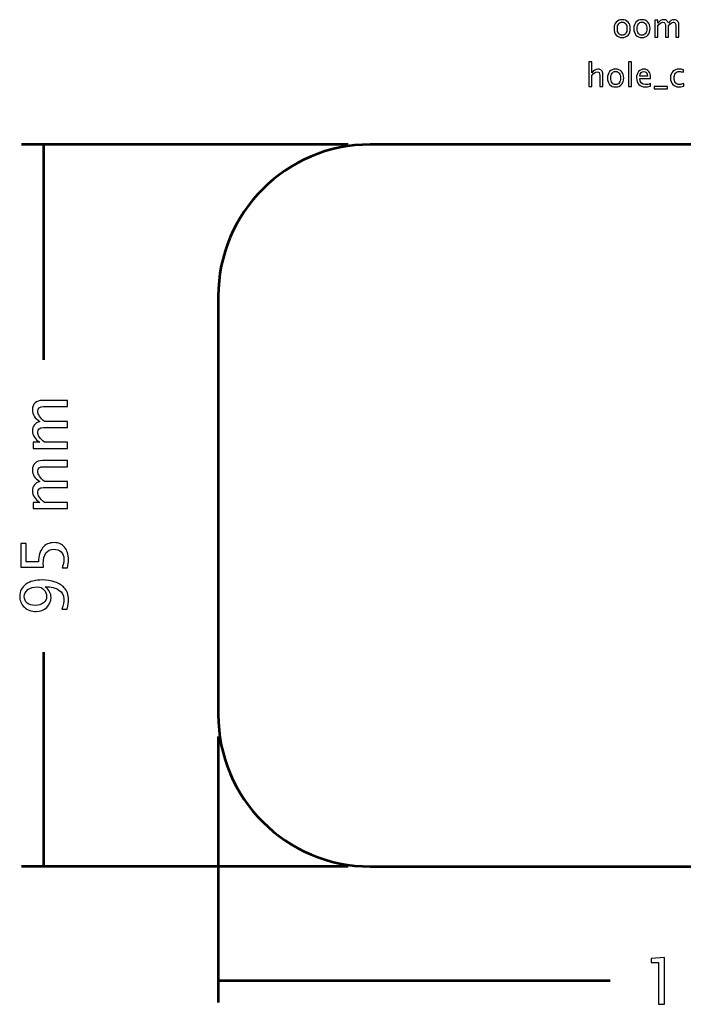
# Model space of a CAD drawing. Header units: centimetres. Extents: x -17.7 to 15.2, y -27.6 to 36.6.
# Drawn here: x -14.41 to -5.66, y -27.56 to -14.61 of the extents above; entities that cross this region are included whole.
import ezdxf

# ---------------------------------------------------------------- set-up
doc = ezdxf.new("R2010")
doc.units = ezdxf.units.CM
doc.header["$MEASUREMENT"] = 0
doc.layers.add('Layer 1', color=7, linetype='Continuous')

msp = doc.modelspace()

# ---------------------------------------------------------------- linework, layer by layer
at = {"layer": 'Layer 1'}
for points, knots in [([(-6.48295, -14.84243), (-6.5159, -14.84243), (-6.542, -14.83192), (-6.56119, -14.81089), (-6.56119, -14.81089), (-6.58045, -14.78987), (-6.59005, -14.76129), (-6.59005, -14.72524), (-6.59005, -14.72524), (-6.59005, -14.68926), (-6.58045, -14.66075), (-6.56119, -14.6398), (-6.56119, -14.6398), (-6.542, -14.61884), (-6.5159, -14.60833), (-6.48295, -14.60833), (-6.48295, -14.60833), (-6.45, -14.60833), (-6.42389, -14.61884), (-6.4047, -14.6398), (-6.4047, -14.6398), (-6.38544, -14.66075), (-6.37585, -14.68926), (-6.37585, -14.72524), (-6.37585, -14.72524), (-6.37585, -14.76129), (-6.38544, -14.78987), (-6.4047, -14.81089), (-6.4047, -14.81089), (-6.42389, -14.83192), (-6.45, -14.84243), (-6.48295, -14.84243)], [0, 0, 0, 0, 0.11111111, 0.11111111, 0.11111111, 0.11111111, 0.22222222, 0.22222222, 0.22222222, 0.22222222, 0.33333333, 0.33333333, 0.33333333, 0.33333333, 0.44444444, 0.44444444, 0.44444444, 0.44444444, 0.55555556, 0.55555556, 0.55555556, 0.55555556, 0.66666667, 0.66666667, 0.66666667, 0.66666667, 0.77777778, 0.77777778, 0.77777778, 0.77777778, 1, 1, 1, 1]), ([(-6.48302, -14.81195), (-6.46291, -14.81195), (-6.44725, -14.8044), (-6.4361, -14.78923), (-6.4361, -14.78923), (-6.42502, -14.77413), (-6.41945, -14.75275), (-6.41945, -14.72524), (-6.41945, -14.72524), (-6.41945, -14.69779), (-6.42502, -14.67648), (-6.4361, -14.66139), (-6.4361, -14.66139), (-6.44725, -14.64636), (-6.46291, -14.63881), (-6.48302, -14.63881), (-6.48302, -14.63881), (-6.5032, -14.63881), (-6.51886, -14.64636), (-6.52987, -14.66139), (-6.52987, -14.66139), (-6.54094, -14.67648), (-6.54645, -14.69779), (-6.54645, -14.72524), (-6.54645, -14.72524), (-6.54645, -14.75275), (-6.54094, -14.77413), (-6.52987, -14.78923), (-6.52987, -14.78923), (-6.51886, -14.8044), (-6.5032, -14.81195), (-6.48302, -14.81195)], [0, 0, 0, 0, 0.11111111, 0.11111111, 0.11111111, 0.11111111, 0.22222222, 0.22222222, 0.22222222, 0.22222222, 0.33333333, 0.33333333, 0.33333333, 0.33333333, 0.44444444, 0.44444444, 0.44444444, 0.44444444, 0.55555556, 0.55555556, 0.55555556, 0.55555556, 0.66666667, 0.66666667, 0.66666667, 0.66666667, 0.77777778, 0.77777778, 0.77777778, 0.77777778, 1, 1, 1, 1]), ([(-6.22288, -14.84243), (-6.25583, -14.84243), (-6.28193, -14.83192), (-6.30112, -14.81089), (-6.30112, -14.81089), (-6.32038, -14.78987), (-6.32998, -14.76129), (-6.32998, -14.72524), (-6.32998, -14.72524), (-6.32998, -14.68926), (-6.32038, -14.66075), (-6.30112, -14.6398), (-6.30112, -14.6398), (-6.28193, -14.61884), (-6.25583, -14.60833), (-6.22288, -14.60833), (-6.22288, -14.60833), (-6.18993, -14.60833), (-6.16382, -14.61884), (-6.14463, -14.6398), (-6.14463, -14.6398), (-6.12537, -14.66075), (-6.11578, -14.68926), (-6.11578, -14.72524), (-6.11578, -14.72524), (-6.11578, -14.76129), (-6.12537, -14.78987), (-6.14463, -14.81089), (-6.14463, -14.81089), (-6.16382, -14.83192), (-6.18993, -14.84243), (-6.22288, -14.84243)], [0, 0, 0, 0, 0.11111111, 0.11111111, 0.11111111, 0.11111111, 0.22222222, 0.22222222, 0.22222222, 0.22222222, 0.33333333, 0.33333333, 0.33333333, 0.33333333, 0.44444444, 0.44444444, 0.44444444, 0.44444444, 0.55555556, 0.55555556, 0.55555556, 0.55555556, 0.66666667, 0.66666667, 0.66666667, 0.66666667, 0.77777778, 0.77777778, 0.77777778, 0.77777778, 1, 1, 1, 1]), ([(-6.22295, -14.81195), (-6.20284, -14.81195), (-6.18718, -14.8044), (-6.17603, -14.78923), (-6.17603, -14.78923), (-6.16495, -14.77413), (-6.15938, -14.75275), (-6.15938, -14.72524), (-6.15938, -14.72524), (-6.15938, -14.69779), (-6.16495, -14.67648), (-6.17603, -14.66139), (-6.17603, -14.66139), (-6.18718, -14.64636), (-6.20284, -14.63881), (-6.22295, -14.63881), (-6.22295, -14.63881), (-6.24313, -14.63881), (-6.25879, -14.64636), (-6.2698, -14.66139), (-6.2698, -14.66139), (-6.28087, -14.67648), (-6.28638, -14.69779), (-6.28638, -14.72524), (-6.28638, -14.72524), (-6.28638, -14.75275), (-6.28087, -14.77413), (-6.2698, -14.78923), (-6.2698, -14.78923), (-6.25879, -14.8044), (-6.24313, -14.81195), (-6.22295, -14.81195)], [0, 0, 0, 0, 0.11111111, 0.11111111, 0.11111111, 0.11111111, 0.22222222, 0.22222222, 0.22222222, 0.22222222, 0.33333333, 0.33333333, 0.33333333, 0.33333333, 0.44444444, 0.44444444, 0.44444444, 0.44444444, 0.55555556, 0.55555556, 0.55555556, 0.55555556, 0.66666667, 0.66666667, 0.66666667, 0.66666667, 0.77777778, 0.77777778, 0.77777778, 0.77777778, 1, 1, 1, 1]), ([(-6.05213, -14.83735), (-6.05213, -14.83735), (-6.05213, -14.61299), (-6.05213, -14.61299), (-6.05213, -14.61299), (-6.05213, -14.61299), (-6.01149, -14.61299), (-6.01149, -14.61299), (-6.01149, -14.61299), (-6.01149, -14.61299), (-6.01149, -14.65539), (-6.01149, -14.65539), (-6.01149, -14.65539), (-5.99166, -14.62399), (-5.96626, -14.60833), (-5.93515, -14.60833), (-5.93515, -14.60833), (-5.90516, -14.60833), (-5.88477, -14.62399), (-5.87391, -14.65539), (-5.87391, -14.65539), (-5.85465, -14.62371), (-5.82953, -14.60791), (-5.7987, -14.60791), (-5.7987, -14.60791), (-5.77901, -14.60791), (-5.7637, -14.61369), (-5.75277, -14.62533), (-5.75277, -14.62533), (-5.74183, -14.63697), (-5.73633, -14.65327), (-5.73633, -14.67423), (-5.73633, -14.67423), (-5.73633, -14.67423), (-5.73633, -14.83735), (-5.73633, -14.83735), (-5.73633, -14.83735), (-5.73633, -14.83735), (-5.77697, -14.83735), (-5.77697, -14.83735), (-5.77697, -14.83735), (-5.77697, -14.83735), (-5.77697, -14.68093), (-5.77697, -14.68093), (-5.77697, -14.68093), (-5.77697, -14.65539), (-5.78713, -14.64262), (-5.80745, -14.64262), (-5.80745, -14.64262), (-5.82854, -14.64262), (-5.8507, -14.65751), (-5.87391, -14.68735), (-5.87391, -14.68735), (-5.87391, -14.68735), (-5.87391, -14.83735), (-5.87391, -14.83735), (-5.87391, -14.83735), (-5.87391, -14.83735), (-5.91455, -14.83735), (-5.91455, -14.83735), (-5.91455, -14.83735), (-5.91455, -14.83735), (-5.91455, -14.68079), (-5.91455, -14.68079), (-5.91455, -14.68079), (-5.91455, -14.65504), (-5.92485, -14.64219), (-5.94552, -14.64219), (-5.94552, -14.64219), (-5.96605, -14.64219), (-5.98807, -14.65715), (-6.01149, -14.68714), (-6.01149, -14.68714), (-6.01149, -14.68714), (-6.01149, -14.83735), (-6.01149, -14.83735), (-6.01149, -14.83735), (-6.01149, -14.83735), (-6.05213, -14.83735), (-6.05213, -14.83735)], [0, 0, 0, 0, 0.04761905, 0.04761905, 0.04761905, 0.04761905, 0.0952381, 0.0952381, 0.0952381, 0.0952381, 0.14285714, 0.14285714, 0.14285714, 0.14285714, 0.19047619, 0.19047619, 0.19047619, 0.19047619, 0.23809524, 0.23809524, 0.23809524, 0.23809524, 0.28571429, 0.28571429, 0.28571429, 0.28571429, 0.33333333, 0.33333333, 0.33333333, 0.33333333, 0.38095238, 0.38095238, 0.38095238, 0.38095238, 0.42857143, 0.42857143, 0.42857143, 0.42857143, 0.47619048, 0.47619048, 0.47619048, 0.47619048, 0.52380952, 0.52380952, 0.52380952, 0.52380952, 0.57142857, 0.57142857, 0.57142857, 0.57142857, 0.61904762, 0.61904762, 0.61904762, 0.61904762, 0.66666667, 0.66666667, 0.66666667, 0.66666667, 0.71428571, 0.71428571, 0.71428571, 0.71428571, 0.76190476, 0.76190476, 0.76190476, 0.76190476, 0.80952381, 0.80952381, 0.80952381, 0.80952381, 0.85714286, 0.85714286, 0.85714286, 0.85714286, 0.9047619, 0.9047619, 0.9047619, 0.9047619, 1, 1, 1, 1]), ([(-6.92142, -15.48787), (-6.92142, -15.48787), (-6.92142, -15.16148), (-6.92142, -15.16148), (-6.92142, -15.16148), (-6.92142, -15.16148), (-6.88078, -15.16148), (-6.88078, -15.16148), (-6.88078, -15.16148), (-6.88078, -15.16148), (-6.88078, -15.30591), (-6.88078, -15.30591), (-6.88078, -15.30591), (-6.85926, -15.27451), (-6.83287, -15.25885), (-6.80169, -15.25885), (-6.80169, -15.25885), (-6.78207, -15.25885), (-6.76648, -15.26499), (-6.75498, -15.27733), (-6.75498, -15.27733), (-6.74348, -15.28961), (-6.7377, -15.30619), (-6.7377, -15.32693), (-6.7377, -15.32693), (-6.7377, -15.32693), (-6.7377, -15.48787), (-6.7377, -15.48787), (-6.7377, -15.48787), (-6.7377, -15.48787), (-6.77833, -15.48787), (-6.77833, -15.48787), (-6.77833, -15.48787), (-6.77833, -15.48787), (-6.77833, -15.3402), (-6.77833, -15.3402), (-6.77833, -15.3402), (-6.77833, -15.32355), (-6.7808, -15.31169), (-6.78567, -15.30464), (-6.78567, -15.30464), (-6.79061, -15.29751), (-6.79873, -15.29398), (-6.81008, -15.29398), (-6.81008, -15.29398), (-6.83506, -15.29398), (-6.85863, -15.31028), (-6.88078, -15.34288), (-6.88078, -15.34288), (-6.88078, -15.34288), (-6.88078, -15.48787), (-6.88078, -15.48787), (-6.88078, -15.48787), (-6.88078, -15.48787), (-6.92142, -15.48787), (-6.92142, -15.48787)], [0, 0, 0, 0, 0.06666667, 0.06666667, 0.06666667, 0.06666667, 0.13333333, 0.13333333, 0.13333333, 0.13333333, 0.2, 0.2, 0.2, 0.2, 0.26666667, 0.26666667, 0.26666667, 0.26666667, 0.33333333, 0.33333333, 0.33333333, 0.33333333, 0.4, 0.4, 0.4, 0.4, 0.46666667, 0.46666667, 0.46666667, 0.46666667, 0.53333333, 0.53333333, 0.53333333, 0.53333333, 0.6, 0.6, 0.6, 0.6, 0.66666667, 0.66666667, 0.66666667, 0.66666667, 0.73333333, 0.73333333, 0.73333333, 0.73333333, 0.8, 0.8, 0.8, 0.8, 0.86666667, 0.86666667, 0.86666667, 0.86666667, 1, 1, 1, 1]), ([(-6.56935, -15.49295), (-6.6023, -15.49295), (-6.6284, -15.48244), (-6.64759, -15.46141), (-6.64759, -15.46141), (-6.66685, -15.44039), (-6.67645, -15.41181), (-6.67645, -15.37576), (-6.67645, -15.37576), (-6.67645, -15.33978), (-6.66685, -15.31127), (-6.64759, -15.29032), (-6.64759, -15.29032), (-6.6284, -15.26936), (-6.6023, -15.25885), (-6.56935, -15.25885), (-6.56935, -15.25885), (-6.5364, -15.25885), (-6.51029, -15.26936), (-6.4911, -15.29032), (-6.4911, -15.29032), (-6.47184, -15.31127), (-6.46225, -15.33978), (-6.46225, -15.37576), (-6.46225, -15.37576), (-6.46225, -15.41181), (-6.47184, -15.44039), (-6.4911, -15.46141), (-6.4911, -15.46141), (-6.51029, -15.48244), (-6.5364, -15.49295), (-6.56935, -15.49295)], [0, 0, 0, 0, 0.11111111, 0.11111111, 0.11111111, 0.11111111, 0.22222222, 0.22222222, 0.22222222, 0.22222222, 0.33333333, 0.33333333, 0.33333333, 0.33333333, 0.44444444, 0.44444444, 0.44444444, 0.44444444, 0.55555556, 0.55555556, 0.55555556, 0.55555556, 0.66666667, 0.66666667, 0.66666667, 0.66666667, 0.77777778, 0.77777778, 0.77777778, 0.77777778, 1, 1, 1, 1]), ([(-6.3986, -15.48787), (-6.3986, -15.48787), (-6.3986, -15.16148), (-6.3986, -15.16148), (-6.3986, -15.16148), (-6.3986, -15.16148), (-6.35796, -15.16148), (-6.35796, -15.16148), (-6.35796, -15.16148), (-6.35796, -15.16148), (-6.35796, -15.48787), (-6.35796, -15.48787), (-6.35796, -15.48787), (-6.35796, -15.48787), (-6.3986, -15.48787), (-6.3986, -15.48787)], [0, 0, 0, 0, 0.2, 0.2, 0.2, 0.2, 0.4, 0.4, 0.4, 0.4, 0.6, 0.6, 0.6, 0.6, 1, 1, 1, 1]), ([(-6.11158, -15.48067), (-6.13889, -15.48886), (-6.16224, -15.49295), (-6.18172, -15.49295), (-6.18172, -15.49295), (-6.21495, -15.49295), (-6.24197, -15.48194), (-6.26278, -15.46), (-6.26278, -15.46), (-6.2836, -15.43806), (-6.29404, -15.40962), (-6.29404, -15.37463), (-6.29404, -15.37463), (-6.29404, -15.34069), (-6.28487, -15.31282), (-6.26645, -15.29102), (-6.26645, -15.29102), (-6.24804, -15.26929), (-6.22447, -15.25843), (-6.19576, -15.25843), (-6.19576, -15.25843), (-6.16859, -15.25843), (-6.14757, -15.26809), (-6.13275, -15.28742), (-6.13275, -15.28742), (-6.11793, -15.30676), (-6.11053, -15.33413), (-6.11053, -15.36962), (-6.11053, -15.36962), (-6.11053, -15.36962), (-6.11074, -15.38204), (-6.11074, -15.38204), (-6.11074, -15.38204), (-6.11074, -15.38204), (-6.25255, -15.38204), (-6.25255, -15.38204), (-6.25255, -15.38204), (-6.24663, -15.43566), (-6.22045, -15.46247), (-6.1741, -15.46247), (-6.1741, -15.46247), (-6.15709, -15.46247), (-6.13628, -15.45767), (-6.11158, -15.44808), (-6.11158, -15.44808), (-6.11158, -15.44808), (-6.11158, -15.48067), (-6.11158, -15.48067)], [0, 0, 0, 0, 0.07692308, 0.07692308, 0.07692308, 0.07692308, 0.15384615, 0.15384615, 0.15384615, 0.15384615, 0.23076923, 0.23076923, 0.23076923, 0.23076923, 0.30769231, 0.30769231, 0.30769231, 0.30769231, 0.38461538, 0.38461538, 0.38461538, 0.38461538, 0.46153846, 0.46153846, 0.46153846, 0.46153846, 0.53846154, 0.53846154, 0.53846154, 0.53846154, 0.61538462, 0.61538462, 0.61538462, 0.61538462, 0.69230769, 0.69230769, 0.69230769, 0.69230769, 0.76923077, 0.76923077, 0.76923077, 0.76923077, 0.84615385, 0.84615385, 0.84615385, 0.84615385, 1, 1, 1, 1]), ([(-5.67293, -15.4811), (-5.69925, -15.489), (-5.72197, -15.49295), (-5.74109, -15.49295), (-5.74109, -15.49295), (-5.77143, -15.49295), (-5.79655, -15.48173), (-5.81651, -15.45937), (-5.81651, -15.45937), (-5.83648, -15.43693), (-5.8465, -15.40864), (-5.8465, -15.37456), (-5.8465, -15.37456), (-5.8465, -15.33815), (-5.83662, -15.30972), (-5.81687, -15.2894), (-5.81687, -15.2894), (-5.79711, -15.26901), (-5.76952, -15.25885), (-5.73411, -15.25885), (-5.73411, -15.25885), (-5.71668, -15.25885), (-5.69706, -15.26125), (-5.67547, -15.26605), (-5.67547, -15.26605), (-5.67547, -15.26605), (-5.67547, -15.30033), (-5.67547, -15.30033), (-5.67547, -15.30033), (-5.69841, -15.29356), (-5.7171, -15.29017), (-5.7315, -15.29017), (-5.7315, -15.29017), (-5.75238, -15.29017), (-5.7691, -15.29801), (-5.78159, -15.3136), (-5.78159, -15.3136), (-5.79408, -15.32919), (-5.80036, -15.35001), (-5.80036, -15.37597), (-5.80036, -15.37597), (-5.80036, -15.40116), (-5.79387, -15.42148), (-5.78095, -15.43707), (-5.78095, -15.43707), (-5.76804, -15.45259), (-5.75118, -15.46035), (-5.73023, -15.46035), (-5.73023, -15.46035), (-5.71167, -15.46035), (-5.69262, -15.45556), (-5.67293, -15.44596), (-5.67293, -15.44596), (-5.67293, -15.44596), (-5.67293, -15.4811), (-5.67293, -15.4811)], [0, 0, 0, 0, 0.06666667, 0.06666667, 0.06666667, 0.06666667, 0.13333333, 0.13333333, 0.13333333, 0.13333333, 0.2, 0.2, 0.2, 0.2, 0.26666667, 0.26666667, 0.26666667, 0.26666667, 0.33333333, 0.33333333, 0.33333333, 0.33333333, 0.4, 0.4, 0.4, 0.4, 0.46666667, 0.46666667, 0.46666667, 0.46666667, 0.53333333, 0.53333333, 0.53333333, 0.53333333, 0.6, 0.6, 0.6, 0.6, 0.66666667, 0.66666667, 0.66666667, 0.66666667, 0.73333333, 0.73333333, 0.73333333, 0.73333333, 0.8, 0.8, 0.8, 0.8, 0.86666667, 0.86666667, 0.86666667, 0.86666667, 1, 1, 1, 1]), ([(-6.56942, -15.46247), (-6.54931, -15.46247), (-6.53365, -15.45492), (-6.5225, -15.43975), (-6.5225, -15.43975), (-6.51142, -15.42465), (-6.50585, -15.40327), (-6.50585, -15.37576), (-6.50585, -15.37576), (-6.50585, -15.34831), (-6.51142, -15.327), (-6.5225, -15.31191), (-6.5225, -15.31191), (-6.53365, -15.29688), (-6.54931, -15.28933), (-6.56942, -15.28933), (-6.56942, -15.28933), (-6.5896, -15.28933), (-6.60526, -15.29688), (-6.61627, -15.31191), (-6.61627, -15.31191), (-6.62734, -15.327), (-6.63285, -15.34831), (-6.63285, -15.37576), (-6.63285, -15.37576), (-6.63285, -15.40327), (-6.62734, -15.42465), (-6.61627, -15.43975), (-6.61627, -15.43975), (-6.60526, -15.45492), (-6.5896, -15.46247), (-6.56942, -15.46247)], [0, 0, 0, 0, 0.11111111, 0.11111111, 0.11111111, 0.11111111, 0.22222222, 0.22222222, 0.22222222, 0.22222222, 0.33333333, 0.33333333, 0.33333333, 0.33333333, 0.44444444, 0.44444444, 0.44444444, 0.44444444, 0.55555556, 0.55555556, 0.55555556, 0.55555556, 0.66666667, 0.66666667, 0.66666667, 0.66666667, 0.77777778, 0.77777778, 0.77777778, 0.77777778, 1, 1, 1, 1]), ([(-6.25044, -15.35156), (-6.25044, -15.35156), (-6.15138, -15.35156), (-6.15138, -15.35156), (-6.15138, -15.35156), (-6.15138, -15.30979), (-6.16697, -15.2889), (-6.19809, -15.2889), (-6.19809, -15.2889), (-6.22941, -15.2889), (-6.24684, -15.30979), (-6.25044, -15.35156)], [0, 0, 0, 0, 0.25, 0.25, 0.25, 0.25, 0.5, 0.5, 0.5, 0.5, 1, 1, 1, 1]), ([(-6.06325, -15.51835), (-6.06325, -15.51835), (-6.06325, -15.48787), (-6.06325, -15.48787), (-6.06325, -15.48787), (-6.06325, -15.48787), (-5.88714, -15.48787), (-5.88714, -15.48787), (-5.88714, -15.48787), (-5.88714, -15.48787), (-5.88714, -15.51835), (-5.88714, -15.51835), (-5.88714, -15.51835), (-5.88714, -15.51835), (-6.06325, -15.51835), (-6.06325, -15.51835)], [0, 0, 0, 0, 0.2, 0.2, 0.2, 0.2, 0.4, 0.4, 0.4, 0.4, 0.6, 0.6, 0.6, 0.6, 1, 1, 1, 1]), ([(-13.78631, -20.24943), (-13.78631, -20.24943), (-14.23505, -20.24943), (-14.23505, -20.24943), (-14.23505, -20.24943), (-14.23505, -20.24943), (-14.23505, -20.16815), (-14.23505, -20.16815), (-14.23505, -20.16815), (-14.23505, -20.16815), (-14.15024, -20.16815), (-14.15024, -20.16815), (-14.15024, -20.16815), (-14.21303, -20.1285), (-14.24436, -20.0777), (-14.24436, -20.01547), (-14.24436, -20.01547), (-14.24436, -19.95549), (-14.21303, -19.91471), (-14.15024, -19.89298), (-14.15024, -19.89298), (-14.2136, -19.85446), (-14.24521, -19.80422), (-14.24521, -19.74256), (-14.24521, -19.74256), (-14.24521, -19.70319), (-14.23363, -19.67257), (-14.21035, -19.65069), (-14.21035, -19.65069), (-14.18707, -19.62882), (-14.15447, -19.61781), (-14.11256, -19.61781), (-14.11256, -19.61781), (-14.11256, -19.61781), (-13.78631, -19.61781), (-13.78631, -19.61781), (-13.78631, -19.61781), (-13.78631, -19.61781), (-13.78631, -19.69909), (-13.78631, -19.69909), (-13.78631, -19.69909), (-13.78631, -19.69909), (-14.09915, -19.69909), (-14.09915, -19.69909), (-14.09915, -19.69909), (-14.15024, -19.69909), (-14.17578, -19.71941), (-14.17578, -19.76005), (-14.17578, -19.76005), (-14.17578, -19.80225), (-14.146, -19.84656), (-14.08631, -19.89298), (-14.08631, -19.89298), (-14.08631, -19.89298), (-13.78631, -19.89298), (-13.78631, -19.89298), (-13.78631, -19.89298), (-13.78631, -19.89298), (-13.78631, -19.97426), (-13.78631, -19.97426), (-13.78631, -19.97426), (-13.78631, -19.97426), (-14.09944, -19.97426), (-14.09944, -19.97426), (-14.09944, -19.97426), (-14.15094, -19.97426), (-14.17662, -19.99486), (-14.17662, -20.03621), (-14.17662, -20.03621), (-14.17662, -20.07727), (-14.14671, -20.1213), (-14.08674, -20.16815), (-14.08674, -20.16815), (-14.08674, -20.16815), (-13.78631, -20.16815), (-13.78631, -20.16815), (-13.78631, -20.16815), (-13.78631, -20.16815), (-13.78631, -20.24943), (-13.78631, -20.24943)], [0, 0, 0, 0, 0.04761905, 0.04761905, 0.04761905, 0.04761905, 0.0952381, 0.0952381, 0.0952381, 0.0952381, 0.14285714, 0.14285714, 0.14285714, 0.14285714, 0.19047619, 0.19047619, 0.19047619, 0.19047619, 0.23809524, 0.23809524, 0.23809524, 0.23809524, 0.28571429, 0.28571429, 0.28571429, 0.28571429, 0.33333333, 0.33333333, 0.33333333, 0.33333333, 0.38095238, 0.38095238, 0.38095238, 0.38095238, 0.42857143, 0.42857143, 0.42857143, 0.42857143, 0.47619048, 0.47619048, 0.47619048, 0.47619048, 0.52380952, 0.52380952, 0.52380952, 0.52380952, 0.57142857, 0.57142857, 0.57142857, 0.57142857, 0.61904762, 0.61904762, 0.61904762, 0.61904762, 0.66666667, 0.66666667, 0.66666667, 0.66666667, 0.71428571, 0.71428571, 0.71428571, 0.71428571, 0.76190476, 0.76190476, 0.76190476, 0.76190476, 0.80952381, 0.80952381, 0.80952381, 0.80952381, 0.85714286, 0.85714286, 0.85714286, 0.85714286, 0.9047619, 0.9047619, 0.9047619, 0.9047619, 1, 1, 1, 1]), ([(-13.78631, -21.03994), (-13.78631, -21.03994), (-14.23505, -21.03994), (-14.23505, -21.03994), (-14.23505, -21.03994), (-14.23505, -21.03994), (-14.23505, -20.95866), (-14.23505, -20.95866), (-14.23505, -20.95866), (-14.23505, -20.95866), (-14.15024, -20.95866), (-14.15024, -20.95866), (-14.15024, -20.95866), (-14.21303, -20.91901), (-14.24436, -20.86821), (-14.24436, -20.80598), (-14.24436, -20.80598), (-14.24436, -20.746), (-14.21303, -20.70522), (-14.15024, -20.68349), (-14.15024, -20.68349), (-14.2136, -20.64497), (-14.24521, -20.59473), (-14.24521, -20.53307), (-14.24521, -20.53307), (-14.24521, -20.4937), (-14.23363, -20.46308), (-14.21035, -20.4412), (-14.21035, -20.4412), (-14.18707, -20.41933), (-14.15447, -20.40832), (-14.11256, -20.40832), (-14.11256, -20.40832), (-14.11256, -20.40832), (-13.78631, -20.40832), (-13.78631, -20.40832), (-13.78631, -20.40832), (-13.78631, -20.40832), (-13.78631, -20.4896), (-13.78631, -20.4896), (-13.78631, -20.4896), (-13.78631, -20.4896), (-14.09915, -20.4896), (-14.09915, -20.4896), (-14.09915, -20.4896), (-14.15024, -20.4896), (-14.17578, -20.50992), (-14.17578, -20.55056), (-14.17578, -20.55056), (-14.17578, -20.59276), (-14.146, -20.63707), (-14.08631, -20.68349), (-14.08631, -20.68349), (-14.08631, -20.68349), (-13.78631, -20.68349), (-13.78631, -20.68349), (-13.78631, -20.68349), (-13.78631, -20.68349), (-13.78631, -20.76477), (-13.78631, -20.76477), (-13.78631, -20.76477), (-13.78631, -20.76477), (-14.09944, -20.76477), (-14.09944, -20.76477), (-14.09944, -20.76477), (-14.15094, -20.76477), (-14.17662, -20.78537), (-14.17662, -20.82672), (-14.17662, -20.82672), (-14.17662, -20.86778), (-14.14671, -20.91181), (-14.08674, -20.95866), (-14.08674, -20.95866), (-14.08674, -20.95866), (-13.78631, -20.95866), (-13.78631, -20.95866), (-13.78631, -20.95866), (-13.78631, -20.95866), (-13.78631, -21.03994), (-13.78631, -21.03994)], [0, 0, 0, 0, 0.04761905, 0.04761905, 0.04761905, 0.04761905, 0.0952381, 0.0952381, 0.0952381, 0.0952381, 0.14285714, 0.14285714, 0.14285714, 0.14285714, 0.19047619, 0.19047619, 0.19047619, 0.19047619, 0.23809524, 0.23809524, 0.23809524, 0.23809524, 0.28571429, 0.28571429, 0.28571429, 0.28571429, 0.33333333, 0.33333333, 0.33333333, 0.33333333, 0.38095238, 0.38095238, 0.38095238, 0.38095238, 0.42857143, 0.42857143, 0.42857143, 0.42857143, 0.47619048, 0.47619048, 0.47619048, 0.47619048, 0.52380952, 0.52380952, 0.52380952, 0.52380952, 0.57142857, 0.57142857, 0.57142857, 0.57142857, 0.61904762, 0.61904762, 0.61904762, 0.61904762, 0.66666667, 0.66666667, 0.66666667, 0.66666667, 0.71428571, 0.71428571, 0.71428571, 0.71428571, 0.76190476, 0.76190476, 0.76190476, 0.76190476, 0.80952381, 0.80952381, 0.80952381, 0.80952381, 0.85714286, 0.85714286, 0.85714286, 0.85714286, 0.9047619, 0.9047619, 0.9047619, 0.9047619, 1, 1, 1, 1]), ([(-13.78377, -21.82114), (-13.78377, -21.82114), (-13.85658, -21.82114), (-13.85658, -21.82114), (-13.85658, -21.82114), (-13.84021, -21.78064), (-13.83203, -21.74225), (-13.83203, -21.70557), (-13.83203, -21.70557), (-13.83203, -21.66549), (-13.84388, -21.63388), (-13.86759, -21.61088), (-13.86759, -21.61088), (-13.8913, -21.58788), (-13.92389, -21.57645), (-13.96538, -21.57645), (-13.96538, -21.57645), (-14.00997, -21.57645), (-14.04412, -21.59268), (-14.06769, -21.62513), (-14.06769, -21.62513), (-14.09125, -21.65759), (-14.10296, -21.70458), (-14.10296, -21.76596), (-14.10296, -21.76596), (-14.10296, -21.78021), (-14.10198, -21.79531), (-14.1, -21.81098), (-14.1, -21.81098), (-14.1, -21.81098), (-14.39845, -21.81098), (-14.39845, -21.81098), (-14.39845, -21.81098), (-14.39845, -21.81098), (-14.39845, -21.50109), (-14.39845, -21.50109), (-14.39845, -21.50109), (-14.39845, -21.50109), (-14.32733, -21.50109), (-14.32733, -21.50109), (-14.32733, -21.50109), (-14.32733, -21.50109), (-14.32733, -21.73986), (-14.32733, -21.73986), (-14.32733, -21.73986), (-14.32733, -21.73986), (-14.16562, -21.73986), (-14.16562, -21.73986), (-14.16562, -21.73986), (-14.16562, -21.66112), (-14.14756, -21.59973), (-14.11143, -21.55556), (-14.11143, -21.55556), (-14.07545, -21.5114), (-14.02549, -21.48924), (-13.96157, -21.48924), (-13.96157, -21.48924), (-13.90202, -21.48924), (-13.85545, -21.50928), (-13.82173, -21.54936), (-13.82173, -21.54936), (-13.788, -21.58943), (-13.77107, -21.64475), (-13.77107, -21.7153), (-13.77107, -21.7153), (-13.77107, -21.74677), (-13.7753, -21.78205), (-13.78377, -21.82114)], [0, 0, 0, 0, 0.05555556, 0.05555556, 0.05555556, 0.05555556, 0.11111111, 0.11111111, 0.11111111, 0.11111111, 0.16666667, 0.16666667, 0.16666667, 0.16666667, 0.22222222, 0.22222222, 0.22222222, 0.22222222, 0.27777778, 0.27777778, 0.27777778, 0.27777778, 0.33333333, 0.33333333, 0.33333333, 0.33333333, 0.38888889, 0.38888889, 0.38888889, 0.38888889, 0.44444444, 0.44444444, 0.44444444, 0.44444444, 0.5, 0.5, 0.5, 0.5, 0.55555556, 0.55555556, 0.55555556, 0.55555556, 0.61111111, 0.61111111, 0.61111111, 0.61111111, 0.66666667, 0.66666667, 0.66666667, 0.66666667, 0.72222222, 0.72222222, 0.72222222, 0.72222222, 0.77777778, 0.77777778, 0.77777778, 0.77777778, 0.83333333, 0.83333333, 0.83333333, 0.83333333, 0.88888889, 0.88888889, 0.88888889, 0.88888889, 1, 1, 1, 1]), ([(-13.7897, -22.36329), (-13.7897, -22.36329), (-13.85912, -22.36329), (-13.85912, -22.36329), (-13.85912, -22.36329), (-13.84106, -22.3115), (-13.83203, -22.26747), (-13.83203, -22.23107), (-13.83203, -22.23107), (-13.83203, -22.18041), (-13.85362, -22.14076), (-13.8968, -22.11225), (-13.8968, -22.11225), (-13.93998, -22.08375), (-14.00009, -22.0695), (-14.077, -22.0695), (-14.077, -22.0695), (-14.02606, -22.11084), (-14.00052, -22.15783), (-14.00052, -22.21061), (-14.00052, -22.21061), (-14.00052, -22.26211), (-14.01943, -22.30586), (-14.05739, -22.3417), (-14.05739, -22.3417), (-14.09534, -22.37754), (-14.14149, -22.39546), (-14.1961, -22.39546), (-14.1961, -22.39546), (-14.25875, -22.39546), (-14.31068, -22.37641), (-14.35189, -22.33817), (-14.35189, -22.33817), (-14.39309, -22.30007), (-14.41369, -22.25209), (-14.41369, -22.19424), (-14.41369, -22.19424), (-14.41369, -22.12777), (-14.38702, -22.07542), (-14.33368, -22.03718), (-14.33368, -22.03718), (-14.28034, -21.99894), (-14.20739, -21.97975), (-14.11468, -21.97975), (-14.11468, -21.97975), (-14.05569, -21.97975), (-14.00024, -21.98892), (-13.94831, -22.00741), (-13.94831, -22.00741), (-13.89624, -22.02589), (-13.85588, -22.05059), (-13.82695, -22.08177), (-13.82695, -22.08177), (-13.7897, -22.12157), (-13.77107, -22.17406), (-13.77107, -22.23897), (-13.77107, -22.23897), (-13.77107, -22.271), (-13.77728, -22.31235), (-13.7897, -22.36329)], [0, 0, 0, 0, 0.0625, 0.0625, 0.0625, 0.0625, 0.125, 0.125, 0.125, 0.125, 0.1875, 0.1875, 0.1875, 0.1875, 0.25, 0.25, 0.25, 0.25, 0.3125, 0.3125, 0.3125, 0.3125, 0.375, 0.375, 0.375, 0.375, 0.4375, 0.4375, 0.4375, 0.4375, 0.5, 0.5, 0.5, 0.5, 0.5625, 0.5625, 0.5625, 0.5625, 0.625, 0.625, 0.625, 0.625, 0.6875, 0.6875, 0.6875, 0.6875, 0.75, 0.75, 0.75, 0.75, 0.8125, 0.8125, 0.8125, 0.8125, 0.875, 0.875, 0.875, 0.875, 1, 1, 1, 1]), ([(-14.20993, -22.31418), (-14.16336, -22.31418), (-14.12653, -22.3036), (-14.09944, -22.28243), (-14.09944, -22.28243), (-14.07248, -22.26127), (-14.05894, -22.23276), (-14.05894, -22.19678), (-14.05894, -22.19678), (-14.05894, -22.16221), (-14.07065, -22.13271), (-14.09407, -22.10844), (-14.09407, -22.10844), (-14.1175, -22.08417), (-14.14586, -22.07204), (-14.17888, -22.07204), (-14.17888, -22.07204), (-14.23109, -22.07204), (-14.27315, -22.08375), (-14.3049, -22.10731), (-14.3049, -22.10731), (-14.33679, -22.13074), (-14.35273, -22.1615), (-14.35273, -22.19974), (-14.35273, -22.19974), (-14.35273, -22.23544), (-14.34003, -22.26338), (-14.31463, -22.2837), (-14.31463, -22.2837), (-14.28923, -22.30402), (-14.25438, -22.31418), (-14.20993, -22.31418)], [0, 0, 0, 0, 0.11111111, 0.11111111, 0.11111111, 0.11111111, 0.22222222, 0.22222222, 0.22222222, 0.22222222, 0.33333333, 0.33333333, 0.33333333, 0.33333333, 0.44444444, 0.44444444, 0.44444444, 0.44444444, 0.55555556, 0.55555556, 0.55555556, 0.55555556, 0.66666667, 0.66666667, 0.66666667, 0.66666667, 0.77777778, 0.77777778, 0.77777778, 0.77777778, 1, 1, 1, 1]), ([(-6.00567, -27.56369), (-6.00567, -27.56369), (-6.00567, -27.01251), (-6.00567, -27.01251), (-6.00567, -27.01251), (-6.00567, -27.01251), (-6.10304, -27.01251), (-6.10304, -27.01251), (-6.10304, -27.01251), (-6.10304, -27.01251), (-6.10304, -26.96171), (-6.10304, -26.96171), (-6.10304, -26.96171), (-6.10304, -26.96171), (-5.92439, -26.94647), (-5.92439, -26.94647), (-5.92439, -26.94647), (-5.92439, -26.94647), (-5.92439, -27.56369), (-5.92439, -27.56369), (-5.92439, -27.56369), (-5.92439, -27.56369), (-6.00567, -27.56369), (-6.00567, -27.56369)], [0, 0, 0, 0, 0.14285714, 0.14285714, 0.14285714, 0.14285714, 0.28571429, 0.28571429, 0.28571429, 0.28571429, 0.42857143, 0.42857143, 0.42857143, 0.42857143, 0.57142857, 0.57142857, 0.57142857, 0.57142857, 0.71428571, 0.71428571, 0.71428571, 0.71428571, 1, 1, 1, 1])]:
    msp.add_open_spline(points, degree=3, knots=knots, dxfattribs=at)
at = {"layer": 'Layer 1', "lineweight": 53}
for points in [[(-10.09106, -16.25), (-10.09106, -16.25), (-14.39106, -16.25), (-14.39106, -16.25)], [(-14.1, -16.25), (-14.1, -16.25), (-14.1, -19.08137), (-14.1, -19.08137)], [(-14.1, -22.9319), (-14.1, -22.9319), (-14.1, -25.75), (-14.1, -25.75)], [(-11.8, -24.04106), (-11.8, -24.04106), (-11.8, -27.54106), (-11.8, -27.54106)], [(-10.09106, -25.75), (-10.09106, -25.75), (-14.39106, -25.75), (-14.39106, -25.75)], [(-11.8, -27.25), (-11.8, -27.25), (-6.63948, -27.25), (-6.63948, -27.25)]]:
    msp.add_open_spline(points, degree=3, dxfattribs=at)
msp.add_open_spline([(-11.8, -23.75), (-11.8, -23.75), (-11.8, -18.25), (-11.8, -18.25), (-11.8, -18.25), (-11.8, -17.14544), (-10.90457, -16.25), (-9.8, -16.25), (-9.8, -16.25), (-9.8, -16.25), (0.8, -16.25), (0.8, -16.25), (0.8, -16.25), (1.90457, -16.25), (2.8, -17.14544), (2.8, -18.25), (2.8, -18.25), (2.8, -18.25), (2.8, -23.75), (2.8, -23.75), (2.8, -23.75), (2.8, -24.85456), (1.90457, -25.75), (0.8, -25.75), (0.8, -25.75), (0.8, -25.75), (-9.8, -25.75), (-9.8, -25.75), (-9.8, -25.75), (-10.90457, -25.75), (-11.8, -24.85456), (-11.8, -23.75)], degree=3, knots=[0, 0, 0, 0, 0.11111111, 0.11111111, 0.11111111, 0.11111111, 0.22222222, 0.22222222, 0.22222222, 0.22222222, 0.33333333, 0.33333333, 0.33333333, 0.33333333, 0.44444444, 0.44444444, 0.44444444, 0.44444444, 0.55555556, 0.55555556, 0.55555556, 0.55555556, 0.66666667, 0.66666667, 0.66666667, 0.66666667, 0.77777778, 0.77777778, 0.77777778, 0.77777778, 1, 1, 1, 1], dxfattribs=at)

doc.saveas('drawing.dxf')
